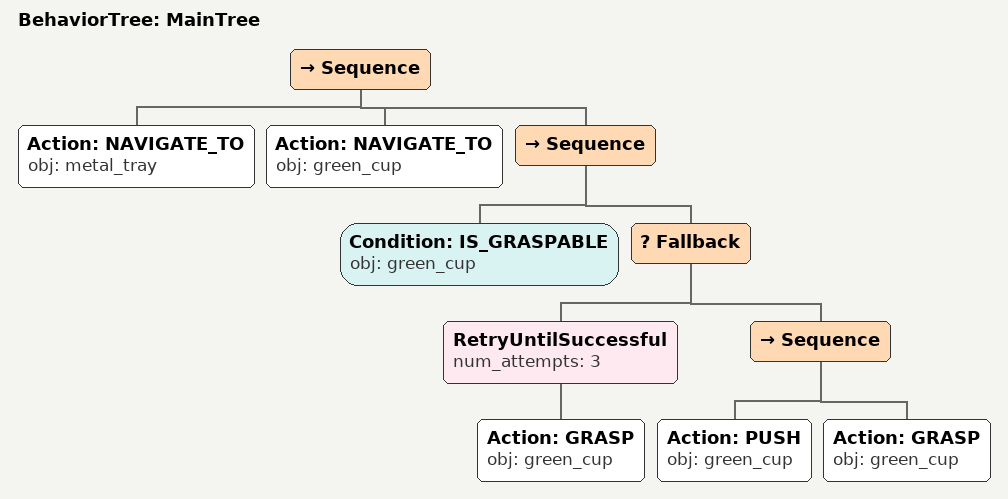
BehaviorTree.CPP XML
<root main_tree_to_execute="MainTree">
  <BehaviorTree ID="MainTree">
    <Sequence>
      <!-- Navigate to metal_tray -->
      <Action ID="NAVIGATE_TO" obj="metal_tray" />
      <!-- Navigate to green_cup -->
      <Action ID="NAVIGATE_TO" obj="green_cup" />
      <Sequence>
        <!-- Check green_cup is graspable before GRASP -->
        <Condition ID="IS_GRASPABLE" obj="green_cup" />
        <!-- Fallback: if GRASP green_cup fails, try alternative to reposition -->
        <Fallback>
          <!-- Retry GRASP green_cup up to 3 attempts -->
          <RetryUntilSuccessful num_attempts="3">
            <!-- Grasp green_cup -->
            <Action ID="GRASP" obj="green_cup" />
          </RetryUntilSuccessful>
          <Sequence>
            <!-- Push green_cup forward toward front edge of table -->
            <Action ID="PUSH" obj="green_cup" />
            <!-- Grasp green_cup -->
            <Action ID="GRASP" obj="green_cup" />
          </Sequence>
        </Fallback>
      </Sequence>
    </Sequence>
  </BehaviorTree>
</root>
